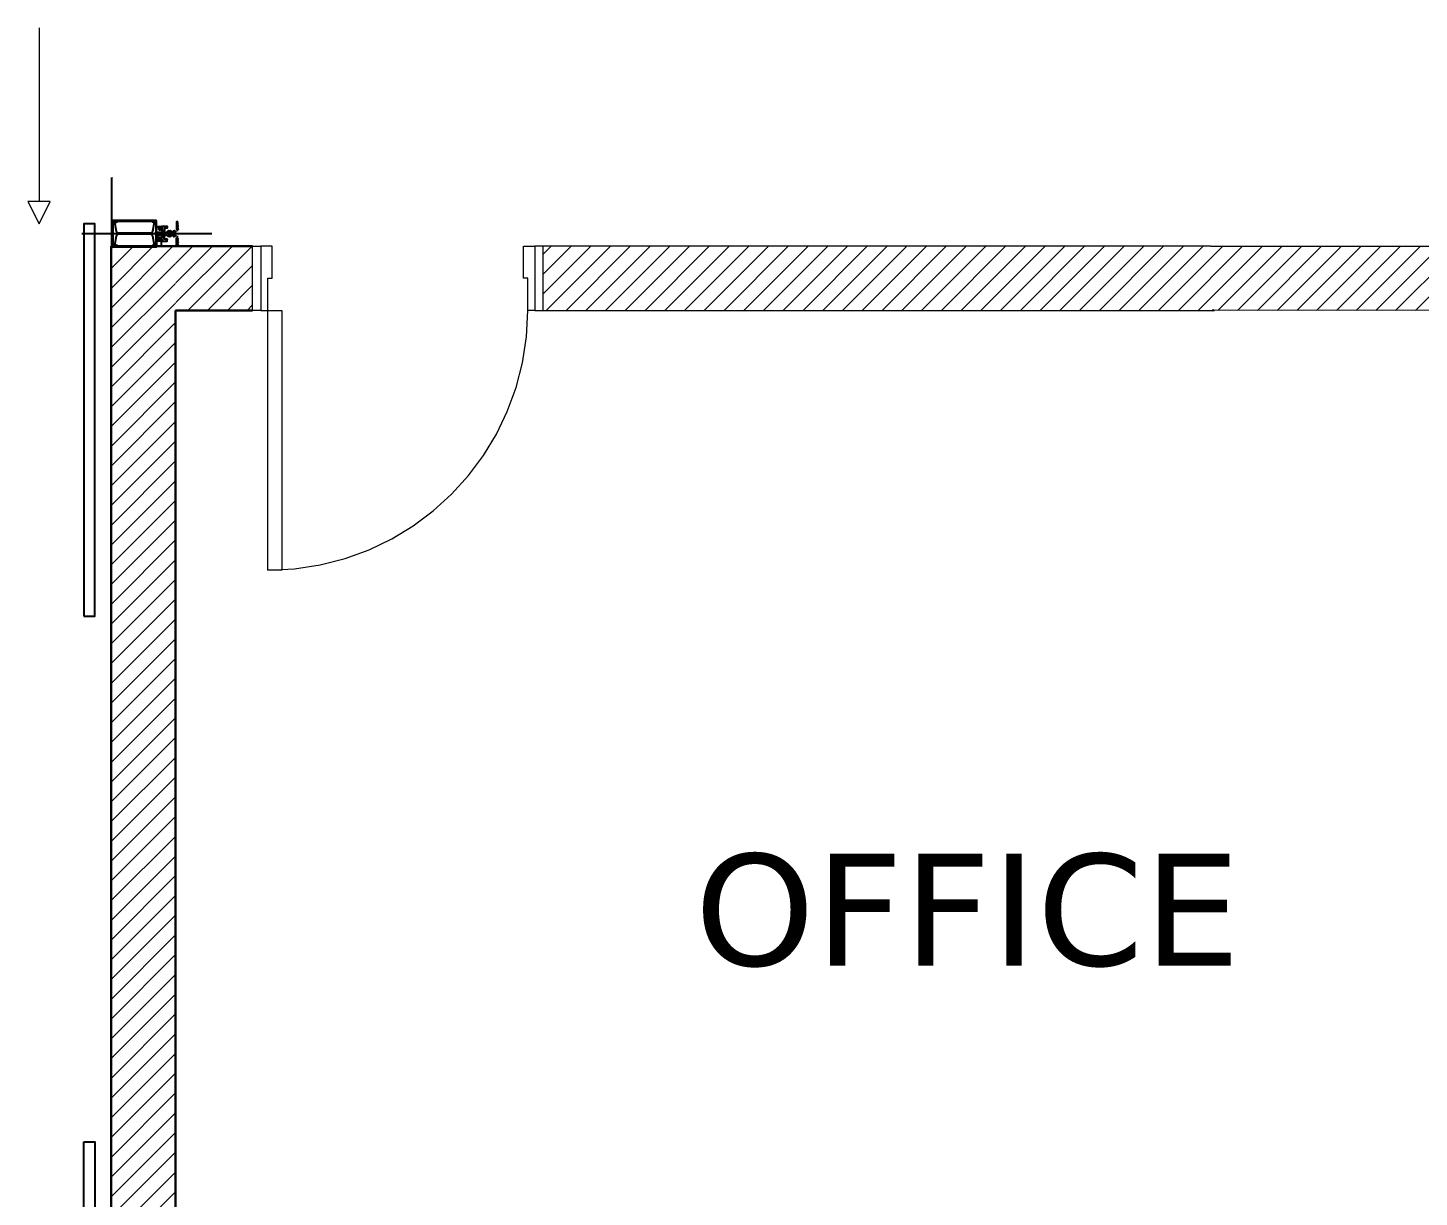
# Model space of a CAD drawing. Header units: metres. Extents: x -6536.4 to -6472.4, y -4878.1 to -4801.3.
# Drawn here: x -6517.149 to -6512.168, y -4838.617 to -4834.43 of the extents above; entities that cross this region are included whole.
import ezdxf

# ---------------------------------------------------------------- set-up
doc = ezdxf.new("R2010")
doc.units = ezdxf.units.M
doc.linetypes.add('ACAD_ISO02W100', pattern=[15, 12, -3])
doc.linetypes.add('CACHE2', pattern=[4.7625, 3.175, -1.5875])
doc.layers.get('DefPoints').update_dxf_attribs({"lineweight": 5, "true_color": 0x7a7a7a})
for name, color, linetype, lineweight in [('$0$A-Murs', 7, 'Continuous', 30), ('A-Murs', 7, 'Continuous', 30), ('A-MURS RIDEAUUX', 150, 'Continuous', 25), ('A-Porte', 34, 'Continuous', 9), ('COTE', 1, 'Continuous', 18)]:
    doc.layers.add(name, color=color, linetype=linetype, lineweight=lineweight)
doc.layers.add('TEXTES +8.50', color=7, linetype='Continuous')
doc.styles.add('Verdana', font='verdana.ttf')
pattern_1 = [(45, (-9.6793684, 18.2487164), (-0.00088388348, 0.00088388348), []), (135, (-9.6793684, 18.2487164), (-0.00265165043, 0.00088388348), [0.003125, -0.001875])]

# ---------------------------------------------------------------- blocks, each defined once
blk = doc.blocks.new('A$C6B611F1D')
at = {"layer": 'COTE', "color": 0, "linetype": 'ByBlock', "lineweight": -2}
for p, q in [((-2.2, 0.6), (-2.2, -1.2)), ((1.5, 0.8), (-2, 0.8)), ((1.6, -1.2), (1.6, 0.6)), ((-2, -1.4), (1.5, -1.4))]:
    blk.add_line(p, q, dxfattribs=at)
for centre, start, end in [((-2, 0.6), 90, 180), ((1.5, 0.6), 0, 90), ((-2, -1.2), 180, 270), ((1.5, -1.2), 270, 0)]:
    blk.add_arc(centre, 0.15, start, end, dxfattribs=at)
blk = doc.blocks.new('*U130')
at = {"color": 0, "linetype": 'ByBlock'}
blk.add_lwpolyline([(0.0445, 0), (-0.0445, 0), (-0.0445, -0.0025, 0.366443), (-0.0424, -0.0049), (-0.009, -0.0105, -0.366443), (-0.0024, -0.0183), (-0.0024, -0.1341, -0.366443), (-0.009, -0.1419), (-0.0424, -0.1475, 0.366443), (-0.0445, -0.1499), (-0.0445, -0.1524), (0.0445, -0.1524), (0.0445, -0.1499, 0.366443), (0.0424, -0.1475), (0.009, -0.1419, -0.366443), (0.0024, -0.1341), (0.0024, -0.0183, -0.366443), (0.009, -0.0105), (0.0424, -0.0049, 0.366443), (0.0445, -0.0025)], format="xyb", close=True, dxfattribs=at)
blk = doc.blocks.new('profil111')
at = {"linetype": 'ByBlock', "lineweight": -2}
h = blk.add_hatch(dxfattribs=at)
h.set_pattern_fill('ANSI38', color=0, scale=0.01, style=0)
h.set_pattern_definition(pattern_1)
h.paths.add_polyline_path([(-0.0303, -0.2358), (-0.0324, -0.2296), (-0.0203, -0.2296), (-0.0175, -0.2358)])
h.paths.add_polyline_path([(-0.0154, -0.2358), (-0.0175, -0.2358), (-0.0203, -0.2296), (-0.0154, -0.2296)])
h.paths.add_polyline_path([(-0.0303, -0.2358), (-0.0326, -0.2358), (-0.0326, -0.2296), (-0.0324, -0.2296)])
h = blk.add_hatch(dxfattribs=at)
h.set_pattern_fill('ANSI38', color=0, scale=0.01, style=0)
h.set_pattern_definition(pattern_1)
h.paths.add_polyline_path([(0.0303, -0.2358), (0.0324, -0.2296), (0.0203, -0.2296), (0.0175, -0.2358)])
h.paths.add_polyline_path([(0.0154, -0.2358), (0.0175, -0.2358), (0.0203, -0.2296), (0.0154, -0.2296)])
h.paths.add_polyline_path([(0.0303, -0.2358), (0.0326, -0.2358), (0.0326, -0.2296), (0.0324, -0.2296)])
at = {"color": 0, "linetype": 'CACHE2', "lineweight": -2}
blk.add_line((0, 0.1089), (0, -0.3559), dxfattribs=at)
at = {"color": 0, "linetype": 'ByBlock', "lineweight": -2}
for p, q in [((-0.0457, 0), (0.0457, 0)), ((-0.0467, -0.1577), (-0.0467, -0.001)), ((-0.0447, -0.004), (-0.0447, -0.1427)), ((-0.0447, -0.004), (-0.0447, -0.0105)), ((-0.0447, -0.0105), (-0.0375, -0.0105)), ((-0.0427, -0.018), (-0.0447, -0.018)), ((0.0437, -0.003), (-0.0436, -0.003)), ((-0.0427, -0.012), (-0.0427, -0.018)), ((-0.0375, -0.012), (-0.0427, -0.012)), ((-0.0375, -0.0105), (-0.0375, -0.012)), ((0.0374, -0.0105), (0.0446, -0.0105)), ((0.0374, -0.012), (0.0374, -0.0105)), ((0.0426, -0.012), (0.0374, -0.012)), ((0.0426, -0.018), (0.0426, -0.012)), ((0.0446, -0.018), (0.0426, -0.018)), ((0.0446, -0.1427), (0.0446, -0.004)), ((0.0446, -0.0105), (0.0446, -0.004)), ((0.0466, -0.001), (0.0466, -0.1575)), ((-0.0447, -0.1427), (-0.0427, -0.1427)), ((-0.0427, -0.1427), (-0.0427, -0.1487)), ((-0.0427, -0.1487), (-0.0375, -0.1487)), ((-0.0375, -0.1487), (-0.0375, -0.1502)), ((0.0374, -0.1502), (0.0374, -0.1487)), ((0.0374, -0.1487), (0.0426, -0.1487)), ((0.0426, -0.1487), (0.0426, -0.1427)), ((0.0426, -0.1427), (0.0446, -0.1427)), ((-0.0052, -0.1577), (-0.0467, -0.1577)), ((-0.0375, -0.1502), (-0.0447, -0.1502)), ((-0.0447, -0.1502), (-0.0447, -0.1552)), ((-0.0445, -0.1554), (0.0444, -0.1554)), ((-0.0265, -0.1774), (-0.0265, -0.1961)), ((-0.0263, -0.1772), (-0.0242, -0.1772)), ((-0.0263, -0.1963), (-0.0242, -0.1963)), ((-0.026, -0.1579), (-0.026, -0.1725)), ((-0.0258, -0.1727), (-0.0227, -0.1727)), ((-0.0245, -0.1579), (-0.0245, -0.1665)), ((-0.0245, -0.171), (-0.0245, -0.1684)), ((-0.0142, -0.1667), (-0.0243, -0.1667)), ((-0.0243, -0.1682), (-0.0157, -0.1682)), ((-0.0243, -0.1712), (-0.0227, -0.1712)), ((-0.024, -0.1774), (-0.024, -0.1792)), ((-0.024, -0.1961), (-0.024, -0.1943)), ((-0.0219, -0.1794), (-0.0238, -0.1794)), ((-0.0219, -0.1941), (-0.0238, -0.1941)), ((-0.0225, -0.1714), (-0.0225, -0.1725)), ((-0.0217, -0.1774), (-0.0217, -0.1792)), ((-0.0217, -0.1943), (-0.0217, -0.1963)), ((-0.0215, -0.1772), (-0.0112, -0.1772)), ((-0.0215, -0.1965), (-0.0202, -0.1965)), ((-0.02, -0.1869), (-0.02, -0.186)), ((-0.02, -0.1963), (-0.02, -0.1869)), ((-0.0198, -0.1857), (-0.011, -0.1857)), ((-0.0198, -0.1867), (-0.0112, -0.1867)), ((-0.0175, -0.1725), (-0.0175, -0.1714)), ((-0.0173, -0.1712), (-0.0157, -0.1712)), ((-0.0142, -0.1727), (-0.0173, -0.1727)), ((-0.0155, -0.171), (-0.0155, -0.1684)), ((-0.014, -0.1669), (-0.014, -0.1725)), ((-0.011, -0.1774), (-0.011, -0.1865)), ((0.0124, -0.1798), (-0.0095, -0.1798)), ((-0.005, -0.1579), (-0.005, -0.1935)), ((-0.0048, -0.1937), (-0.0028, -0.1937)), ((-0.0026, -0.1579), (-0.0026, -0.1585)), ((-0.0026, -0.1585), (-0.0023, -0.1585)), ((-0.0026, -0.1593), (-0.0026, -0.1601)), ((-0.0023, -0.1593), (-0.0026, -0.1593)), ((-0.0026, -0.1601), (-0.0023, -0.1601)), ((-0.0026, -0.1609), (-0.0026, -0.1617)), ((-0.0023, -0.1609), (-0.0026, -0.1609)), ((-0.0026, -0.1617), (-0.0023, -0.1617)), ((-0.0026, -0.1625), (-0.0026, -0.1633)), ((-0.0023, -0.1625), (-0.0026, -0.1625)), ((-0.0026, -0.1633), (-0.0023, -0.1633)), ((-0.0026, -0.1641), (-0.0026, -0.1649)), ((-0.0023, -0.1641), (-0.0026, -0.1641)), ((-0.0026, -0.1649), (-0.0023, -0.1649)), ((-0.0026, -0.1657), (-0.0026, -0.1665)), ((-0.0023, -0.1657), (-0.0026, -0.1657)), ((-0.0026, -0.1665), (-0.0023, -0.1665)), ((-0.0026, -0.1673), (-0.0026, -0.1681)), ((-0.0023, -0.1673), (-0.0026, -0.1673)), ((-0.0026, -0.1681), (-0.0023, -0.1681)), ((-0.0023, -0.1689), (-0.0026, -0.1689)), ((-0.0026, -0.1689), (-0.0026, -0.1697)), ((-0.0026, -0.1697), (-0.0023, -0.1697)), ((-0.0023, -0.1705), (-0.0026, -0.1705)), ((-0.0026, -0.1705), (-0.0026, -0.1713)), ((-0.0026, -0.1713), (-0.0023, -0.1713)), ((-0.0023, -0.1721), (-0.0026, -0.1721)), ((-0.0026, -0.1721), (-0.0026, -0.1729)), ((-0.0026, -0.1729), (-0.0023, -0.1729)), ((-0.0023, -0.1737), (-0.0026, -0.1737)), ((-0.0026, -0.1737), (-0.0026, -0.174)), ((-0.0026, -0.1761), (-0.0026, -0.1755)), ((-0.0026, -0.1761), (-0.0023, -0.1761)), ((-0.0026, -0.1777), (-0.0026, -0.1769)), ((-0.0026, -0.1769), (-0.0023, -0.1769)), ((-0.0023, -0.1777), (-0.0026, -0.1777)), ((-0.0026, -0.1793), (-0.0026, -0.1785)), ((-0.0026, -0.1785), (-0.0023, -0.1785)), ((-0.0026, -0.1793), (-0.0023, -0.1793)), ((-0.0026, -0.1809), (-0.0026, -0.1801)), ((-0.0026, -0.1801), (-0.0023, -0.1801)), ((-0.0023, -0.1809), (-0.0026, -0.1809)), ((-0.0026, -0.1825), (-0.0026, -0.1817)), ((-0.0026, -0.1817), (-0.0023, -0.1817)), ((-0.0026, -0.1825), (-0.0023, -0.1825)), ((-0.0026, -0.1841), (-0.0026, -0.1833)), ((-0.0026, -0.1833), (-0.0023, -0.1833)), ((-0.0023, -0.1841), (-0.0026, -0.1841)), ((-0.0026, -0.1857), (-0.0026, -0.1849)), ((-0.0026, -0.1849), (-0.0023, -0.1849)), ((-0.0026, -0.1857), (-0.0023, -0.1857)), ((-0.0026, -0.1873), (-0.0026, -0.1865)), ((-0.0026, -0.1865), (-0.0023, -0.1865)), ((-0.0023, -0.1873), (-0.0026, -0.1873)), ((-0.0026, -0.1889), (-0.0026, -0.1881)), ((-0.0026, -0.1881), (-0.0023, -0.1881)), ((-0.0026, -0.1889), (-0.0023, -0.1889)), ((-0.0026, -0.1905), (-0.0026, -0.1897)), ((-0.0026, -0.1897), (-0.0023, -0.1897)), ((-0.0023, -0.1905), (-0.0026, -0.1905)), ((-0.0026, -0.1921), (-0.0026, -0.1913)), ((-0.0026, -0.1913), (-0.0023, -0.1913)), ((-0.0026, -0.1921), (-0.0023, -0.1921)), ((-0.0026, -0.1935), (-0.0026, -0.1929)), ((-0.0026, -0.1929), (-0.0023, -0.1929)), ((0.0024, -0.1577), (-0.0024, -0.1577)), ((-0.0024, -0.1742), (0.0019, -0.1742)), ((-0.0024, -0.1753), (0.0024, -0.1753)), ((-0.0021, -0.1587), (-0.0021, -0.1591)), ((-0.0021, -0.1603), (-0.0021, -0.1607)), ((-0.0021, -0.1619), (-0.0021, -0.1623)), ((-0.0021, -0.1635), (-0.0021, -0.1639)), ((-0.0021, -0.1651), (-0.0021, -0.1655)), ((-0.0021, -0.1667), (-0.0021, -0.1671)), ((-0.0021, -0.1683), (-0.0021, -0.1687)), ((-0.0021, -0.1699), (-0.0021, -0.1703)), ((-0.0021, -0.1715), (-0.0021, -0.1719)), ((-0.0021, -0.1731), (-0.0021, -0.1735)), ((-0.0021, -0.1767), (-0.0021, -0.1763)), ((-0.0021, -0.1783), (-0.0021, -0.1779)), ((-0.0021, -0.1799), (-0.0021, -0.1795)), ((-0.0021, -0.1815), (-0.0021, -0.1811)), ((-0.0021, -0.1831), (-0.0021, -0.1827)), ((-0.0021, -0.1847), (-0.0021, -0.1843)), ((-0.0021, -0.1863), (-0.0021, -0.1859)), ((-0.0021, -0.1879), (-0.0021, -0.1875)), ((-0.0021, -0.1895), (-0.0021, -0.1891)), ((-0.0021, -0.1911), (-0.0021, -0.1907)), ((-0.0021, -0.1927), (-0.0021, -0.1923)), ((0.0021, -0.1595), (0.0021, -0.1591)), ((0.0021, -0.1611), (0.0021, -0.1607)), ((0.0021, -0.1627), (0.0021, -0.1623)), ((0.0021, -0.1643), (0.0021, -0.1639)), ((0.0021, -0.1659), (0.0021, -0.1655)), ((0.0021, -0.1675), (0.0021, -0.1671)), ((0.0021, -0.1691), (0.0021, -0.1687)), ((0.0021, -0.1707), (0.0021, -0.1703)), ((0.0021, -0.1723), (0.0021, -0.1719)), ((0.0021, -0.174), (0.0021, -0.1735)), ((0.0021, -0.1771), (0.0021, -0.1767)), ((0.0021, -0.1787), (0.0021, -0.1783)), ((0.0021, -0.1803), (0.0021, -0.1799)), ((0.0021, -0.1819), (0.0021, -0.1815)), ((0.0021, -0.1835), (0.0021, -0.1831)), ((0.0021, -0.1851), (0.0021, -0.1847)), ((0.0021, -0.1867), (0.0021, -0.1863)), ((0.0021, -0.1883), (0.0021, -0.1879)), ((0.0021, -0.1899), (0.0021, -0.1895)), ((0.0021, -0.1915), (0.0021, -0.1911)), ((0.0021, -0.1931), (0.0021, -0.1927)), ((0.0023, -0.1589), (0.0026, -0.1589)), ((0.0026, -0.1597), (0.0023, -0.1597)), ((0.0023, -0.1605), (0.0026, -0.1605)), ((0.0026, -0.1613), (0.0023, -0.1613)), ((0.0023, -0.1621), (0.0026, -0.1621)), ((0.0026, -0.1629), (0.0023, -0.1629)), ((0.0023, -0.1637), (0.0026, -0.1637)), ((0.0026, -0.1645), (0.0023, -0.1645)), ((0.0023, -0.1653), (0.0026, -0.1653)), ((0.0026, -0.1661), (0.0023, -0.1661)), ((0.0023, -0.1669), (0.0026, -0.1669)), ((0.0026, -0.1677), (0.0023, -0.1677)), ((0.0023, -0.1685), (0.0026, -0.1685)), ((0.0026, -0.1693), (0.0023, -0.1693)), ((0.0023, -0.1701), (0.0026, -0.1701)), ((0.0026, -0.1709), (0.0023, -0.1709)), ((0.0023, -0.1717), (0.0026, -0.1717)), ((0.0026, -0.1725), (0.0023, -0.1725)), ((0.0023, -0.1733), (0.0026, -0.1733)), ((0.0026, -0.1765), (0.0023, -0.1765)), ((0.0026, -0.1773), (0.0023, -0.1773)), ((0.0023, -0.1781), (0.0026, -0.1781)), ((0.0026, -0.1789), (0.0023, -0.1789)), ((0.0026, -0.1797), (0.0023, -0.1797)), ((0.0026, -0.1805), (0.0023, -0.1805)), ((0.0023, -0.1813), (0.0026, -0.1813)), ((0.0026, -0.1821), (0.0023, -0.1821)), ((0.0026, -0.1829), (0.0023, -0.1829)), ((0.0026, -0.1837), (0.0023, -0.1837)), ((0.0023, -0.1845), (0.0026, -0.1845)), ((0.0026, -0.1853), (0.0023, -0.1853)), ((0.0026, -0.1861), (0.0023, -0.1861)), ((0.0026, -0.1869), (0.0023, -0.1869)), ((0.0023, -0.1877), (0.0026, -0.1877)), ((0.0026, -0.1885), (0.0023, -0.1885)), ((0.0026, -0.1893), (0.0023, -0.1893)), ((0.0026, -0.1901), (0.0023, -0.1901)), ((0.0023, -0.1909), (0.0026, -0.1909)), ((0.0026, -0.1917), (0.0023, -0.1917)), ((0.0026, -0.1925), (0.0023, -0.1925)), ((0.0026, -0.1933), (0.0023, -0.1933)), ((0.0026, -0.1589), (0.0026, -0.1579)), ((0.0026, -0.1605), (0.0026, -0.1597)), ((0.0026, -0.1621), (0.0026, -0.1613)), ((0.0026, -0.1637), (0.0026, -0.1629)), ((0.0026, -0.1653), (0.0026, -0.1645)), ((0.0026, -0.1669), (0.0026, -0.1661)), ((0.0026, -0.1685), (0.0026, -0.1677)), ((0.0026, -0.1701), (0.0026, -0.1693)), ((0.0026, -0.1717), (0.0026, -0.1709)), ((0.0026, -0.1733), (0.0026, -0.1725)), ((0.0026, -0.1765), (0.0026, -0.1755)), ((0.0026, -0.1781), (0.0026, -0.1773)), ((0.0026, -0.1797), (0.0026, -0.1789)), ((0.0026, -0.1813), (0.0026, -0.1805)), ((0.0026, -0.1829), (0.0026, -0.1821)), ((0.0026, -0.1845), (0.0026, -0.1837)), ((0.0026, -0.1861), (0.0026, -0.1853)), ((0.0026, -0.1877), (0.0026, -0.1869)), ((0.0026, -0.1893), (0.0026, -0.1885)), ((0.0026, -0.1909), (0.0026, -0.1901)), ((0.0026, -0.1925), (0.0026, -0.1917)), ((0.0026, -0.1935), (0.0026, -0.1933)), ((0.0028, -0.1937), (0.0048, -0.1937)), ((0.005, -0.1935), (0.005, -0.1579)), ((0.005, -0.1579), (0.005, -0.1935)), ((0.0052, -0.1577), (0.0109, -0.1577)), ((0.0052, -0.1577), (0.0464, -0.1577)), ((0.011, -0.1774), (0.011, -0.1865)), ((0.0198, -0.1857), (0.011, -0.1857)), ((0.0149, -0.1664), (0.0111, -0.1578)), ((0.0215, -0.1772), (0.0112, -0.1772)), ((0.0198, -0.1867), (0.0112, -0.1867)), ((0.0138, -0.1669), (0.0138, -0.1727)), ((0.014, -0.1667), (0.0147, -0.1667)), ((0.014, -0.1669), (0.014, -0.1725)), ((0.0243, -0.1667), (0.0142, -0.1667)), ((0.0142, -0.1727), (0.0173, -0.1727)), ((0.0155, -0.171), (0.0155, -0.1684)), ((0.0243, -0.1682), (0.0157, -0.1682)), ((0.0173, -0.1712), (0.0157, -0.1712)), ((0.0175, -0.1725), (0.0175, -0.1714)), ((0.02, -0.1767), (0.02, -0.1755)), ((0.02, -0.1869), (0.02, -0.186)), ((0.02, -0.1963), (0.02, -0.1869)), ((0.0451, -0.1753), (0.0202, -0.1753)), ((0.0215, -0.1965), (0.0202, -0.1965)), ((0.0217, -0.1774), (0.0217, -0.1792)), ((0.0217, -0.1943), (0.0217, -0.1963)), ((0.0219, -0.1794), (0.0238, -0.1794)), ((0.0219, -0.1941), (0.0238, -0.1941)), ((0.0225, -0.1714), (0.0225, -0.1725)), ((0.0243, -0.1712), (0.0227, -0.1712)), ((0.0227, -0.1727), (0.0258, -0.1727)), ((0.024, -0.1774), (0.024, -0.1792)), ((0.024, -0.1961), (0.024, -0.1943)), ((0.0263, -0.1772), (0.0242, -0.1772)), ((0.0263, -0.1963), (0.0242, -0.1963)), ((0.0245, -0.1577), (0.0245, -0.1665)), ((0.0245, -0.171), (0.0245, -0.1684)), ((0.026, -0.1577), (0.026, -0.1725)), ((0.0265, -0.1774), (0.0265, -0.1961)), ((0.0446, -0.1502), (0.0374, -0.1502)), ((0.0446, -0.1552), (0.0446, -0.1502)), ((-0.0326, -0.2296), (-0.0326, -0.2359)), ((-0.0326, -0.2296), (-0.0154, -0.2296)), ((-0.0154, -0.2359), (-0.0154, -0.2296)), ((-0.0109, -0.2359), (-0.0109, -0.2294)), ((-0.0107, -0.2039), (-0.0107, -0.2062)), ((-0.0107, -0.2085), (-0.0107, -0.2062)), ((-0.0107, -0.2189), (-0.0107, -0.2213)), ((-0.0107, -0.2236), (-0.0107, -0.2213)), ((-0.0093, -0.203), (-0.0105, -0.2036)), ((-0.0093, -0.2093), (-0.0105, -0.2088)), ((-0.0093, -0.2181), (-0.0105, -0.2187)), ((-0.0093, -0.2244), (-0.0105, -0.2239)), ((-0.01, -0.2011), (-0.01, -0.1999)), ((-0.0083, -0.2014), (-0.0097, -0.2014)), ((-0.009, -0.2034), (-0.009, -0.2032)), ((-0.009, -0.209), (-0.009, -0.2091)), ((-0.009, -0.2185), (-0.009, -0.2183)), ((-0.009, -0.2241), (-0.009, -0.2242)), ((-0.0083, -0.2037), (-0.0087, -0.2037)), ((-0.0083, -0.2087), (-0.0087, -0.2087)), ((-0.0083, -0.2188), (-0.0087, -0.2188)), ((-0.0083, -0.2238), (-0.0087, -0.2238)), ((-0.008, -0.2034), (-0.008, -0.2017)), ((-0.008, -0.209), (-0.008, -0.2108)), ((-0.008, -0.2185), (-0.008, -0.2168)), ((-0.008, -0.2241), (-0.008, -0.2259)), ((-0.0078, -0.211), (-0.0065, -0.211)), ((-0.0078, -0.2261), (-0.0065, -0.2261)), ((-0.0077, -0.2165), (-0.0065, -0.2165)), ((-0.0055, -0.2049), (-0.0055, -0.2006)), ((-0.0055, -0.2075), (-0.0055, -0.21)), ((-0.0055, -0.22), (-0.0055, -0.2175)), ((-0.0055, -0.22), (-0.0055, -0.2175)), ((-0.0055, -0.2225), (-0.0055, -0.2251)), ((-0.0052, -0.2052), (0.0021, -0.2058)), ((-0.0052, -0.2072), (0.0021, -0.2066)), ((-0.0052, -0.2203), (0.0021, -0.2209)), ((-0.0052, -0.2222), (0.0021, -0.2217)), ((0.0052, -0.2052), (-0.0021, -0.2058)), ((0.0052, -0.2072), (-0.0021, -0.2066)), ((0.0052, -0.2203), (-0.0021, -0.2209)), ((0.0052, -0.2222), (-0.0021, -0.2217)), ((0.0055, -0.2049), (0.0055, -0.2006)), ((0.0055, -0.2049), (0.0055, -0.2006)), ((0.0055, -0.2075), (0.0055, -0.21)), ((0.0055, -0.2075), (0.0055, -0.21)), ((0.0055, -0.22), (0.0055, -0.2175)), ((0.0055, -0.22), (0.0055, -0.2175)), ((0.0055, -0.22), (0.0055, -0.2175)), ((0.0055, -0.22), (0.0055, -0.2175)), ((0.0055, -0.2225), (0.0055, -0.2251)), ((0.0055, -0.2225), (0.0055, -0.2251)), ((0.0078, -0.211), (0.0065, -0.211)), ((0.0078, -0.211), (0.0065, -0.211)), ((0.0077, -0.2165), (0.0065, -0.2165)), ((0.0077, -0.2165), (0.0065, -0.2165)), ((0.0077, -0.2261), (0.0065, -0.2261)), ((0.0078, -0.2261), (0.0065, -0.2261)), ((0.008, -0.2034), (0.008, -0.2017)), ((0.008, -0.2034), (0.008, -0.2017)), ((0.008, -0.209), (0.008, -0.2108)), ((0.008, -0.209), (0.008, -0.2108)), ((0.008, -0.2185), (0.008, -0.2168)), ((0.008, -0.2185), (0.008, -0.2168)), ((0.008, -0.2241), (0.008, -0.2258)), ((0.008, -0.2241), (0.008, -0.2259)), ((0.0083, -0.2014), (0.0097, -0.2014)), ((0.0083, -0.2014), (0.0097, -0.2014)), ((0.0083, -0.2037), (0.0087, -0.2037)), ((0.0083, -0.2037), (0.0087, -0.2037)), ((0.0083, -0.2087), (0.0087, -0.2087)), ((0.0083, -0.2087), (0.0087, -0.2087)), ((0.0083, -0.2188), (0.0087, -0.2188)), ((0.0083, -0.2188), (0.0087, -0.2188)), ((0.0083, -0.2238), (0.0087, -0.2238)), ((0.0083, -0.2238), (0.0087, -0.2238)), ((0.009, -0.2034), (0.009, -0.2032)), ((0.009, -0.2034), (0.009, -0.2032)), ((0.009, -0.209), (0.009, -0.2091)), ((0.009, -0.209), (0.009, -0.2091)), ((0.009, -0.2185), (0.009, -0.2183)), ((0.009, -0.2185), (0.009, -0.2183)), ((0.009, -0.2241), (0.009, -0.2242)), ((0.009, -0.2241), (0.009, -0.2242)), ((0.0093, -0.203), (0.0105, -0.2036)), ((0.0093, -0.203), (0.0105, -0.2036)), ((0.0093, -0.2093), (0.0105, -0.2088)), ((0.0093, -0.2093), (0.0105, -0.2088)), ((0.0093, -0.2181), (0.0105, -0.2187)), ((0.0093, -0.2181), (0.0105, -0.2187)), ((0.0093, -0.2244), (0.0105, -0.2239)), ((0.0093, -0.2244), (0.0105, -0.2239)), ((0.01, -0.2011), (0.01, -0.1999)), ((0.01, -0.2011), (0.01, -0.1999)), ((0.0107, -0.2039), (0.0107, -0.2062)), ((0.0107, -0.2039), (0.0107, -0.2062)), ((0.0107, -0.2085), (0.0107, -0.2062)), ((0.0107, -0.2085), (0.0107, -0.2062)), ((0.0107, -0.2189), (0.0107, -0.2213)), ((0.0107, -0.2189), (0.0107, -0.2213)), ((0.0107, -0.2236), (0.0107, -0.2213)), ((0.0107, -0.2236), (0.0107, -0.2213)), ((0.0109, -0.2359), (0.0109, -0.2294)), ((0.0326, -0.2296), (0.0154, -0.2296)), ((0.0154, -0.2359), (0.0154, -0.2296)), ((0.0326, -0.2296), (0.0326, -0.2359))]:
    blk.add_line(p, q, dxfattribs=at)
at = {"color": 0, "linetype": 'ByBlock', "lineweight": -2, "ltscale": 10}
blk.add_lwpolyline([(0.005, -0.1554), (-0.005, -0.1554), (-0.005, -0.1827), (0.005, -0.1827)], close=True, dxfattribs=at)
at = {"color": 0, "linetype": 'ByBlock', "lineweight": -2}
for centre, radius, start, end in [((-0.0457, -0.001), 0.001, 90, 180), ((0.0457, -0.001), 0.001, 0, 90), ((-0.0436, -0.004), 0.001, 90, 180), ((0.0437, -0.004), 0.001, 0, 90), ((-0.0263, -0.1774), 0.0002, 90, 180), ((-0.0263, -0.1961), 0.0002, 180, 270), ((-0.0258, -0.1725), 0.0002, 180, 270), ((-0.0243, -0.1579), 0.0002, 90, 180), ((-0.0243, -0.1665), 0.0002, 180, 270), ((-0.0243, -0.1684), 0.0002, 90, 180), ((-0.0243, -0.171), 0.0002, 180, 270), ((-0.0242, -0.1774), 0.0002, 0, 90), ((-0.0242, -0.1961), 0.0002, 270, 0), ((-0.0238, -0.1792), 0.0002, 180, 270), ((-0.0238, -0.1943), 0.0002, 90, 180), ((-0.0227, -0.1714), 0.0002, 0, 90), ((-0.0227, -0.1725), 0.0002, 270, 0), ((-0.0219, -0.1792), 0.0002, 270, 0), ((-0.0219, -0.1943), 0.0002, 0, 90), ((-0.0215, -0.1774), 0.0002, 90, 180), ((-0.0215, -0.1963), 0.0002, 180, 270), ((-0.0202, -0.1963), 0.0002, 270, 0), ((-0.0198, -0.186), 0.0002, 90, 180), ((-0.0198, -0.1869), 0.0002, 90, 180), ((-0.0173, -0.1714), 0.0002, 90, 180), ((-0.0173, -0.1725), 0.0002, 180, 270), ((-0.0157, -0.1684), 0.0002, 0, 90), ((-0.0157, -0.171), 0.0002, 270, 0), ((-0.0142, -0.1669), 0.0002, 0, 90), ((-0.0142, -0.1725), 0.0002, 270, 0), ((-0.0112, -0.1774), 0.0002, 0, 90), ((-0.0112, -0.1865), 0.0002, 270, 0), ((-0.009, -0.1999), 0.001, 131.0402, 180), ((-0.0021, -0.2077), 0.0114, 87.0753, 131.2166), ((-0.0059, -0.1996), 0.0008, 140.3872, 276.843), ((-0.0021, -0.2025), 0.0056, 82.9815, 142.3345), ((-0.0052, -0.1579), 0.0002, 0, 90), ((-0.0048, -0.1935), 0.0002, 180, 270), ((-0.0028, -0.1935), 0.0002, 270, 0), ((-0.0024, -0.1579), 0.0002, 90, 180), ((-0.0024, -0.174), 0.0002, 180, 270), ((-0.0024, -0.1755), 0.0002, 90, 180), ((-0.0023, -0.1587), 0.0002, 0, 90), ((-0.0023, -0.1591), 0.0002, 270, 0), ((-0.0023, -0.1603), 0.0002, 0, 90), ((-0.0023, -0.1607), 0.0002, 270, 0), ((-0.0023, -0.1619), 0.0002, 0, 90), ((-0.0023, -0.1623), 0.0002, 270, 0), ((-0.0023, -0.1635), 0.0002, 0, 90), ((-0.0023, -0.1639), 0.0002, 270, 0), ((-0.0023, -0.1651), 0.0002, 0, 90), ((-0.0023, -0.1655), 0.0002, 270, 0), ((-0.0023, -0.1667), 0.0002, 0, 90), ((-0.0023, -0.1671), 0.0002, 270, 0), ((-0.0023, -0.1683), 0.0002, 0, 90), ((-0.0023, -0.1687), 0.0002, 270, 0), ((-0.0023, -0.1699), 0.0002, 0, 90), ((-0.0023, -0.1703), 0.0002, 270, 0), ((-0.0023, -0.1715), 0.0002, 0, 90), ((-0.0023, -0.1719), 0.0002, 270, 0), ((-0.0023, -0.1731), 0.0002, 0, 90), ((-0.0023, -0.1735), 0.0002, 270, 0), ((-0.0023, -0.1763), 0.0002, 0, 90), ((-0.0023, -0.1767), 0.0002, 270, 0), ((-0.0023, -0.1779), 0.0002, 0, 90), ((-0.0023, -0.1783), 0.0002, 270, 0), ((-0.0023, -0.1795), 0.0002, 0, 90), ((-0.0023, -0.1799), 0.0002, 270, 0), ((-0.0023, -0.1811), 0.0002, 0, 90), ((-0.0023, -0.1815), 0.0002, 270, 0), ((-0.0023, -0.1827), 0.0002, 0, 90), ((-0.0023, -0.1831), 0.0002, 270, 0), ((-0.0023, -0.1843), 0.0002, 0, 90), ((-0.0023, -0.1847), 0.0002, 270, 0), ((-0.0023, -0.1859), 0.0002, 0, 90), ((-0.0023, -0.1863), 0.0002, 270, 0), ((-0.0023, -0.1875), 0.0002, 0, 90), ((-0.0023, -0.1879), 0.0002, 270, 0), ((-0.0023, -0.1891), 0.0002, 0, 90), ((-0.0023, -0.1895), 0.0002, 270, 0), ((-0.0023, -0.1907), 0.0002, 0, 90), ((-0.0023, -0.1911), 0.0002, 270, 0), ((-0.0023, -0.1923), 0.0002, 0, 90), ((-0.0023, -0.1927), 0.0002, 270, 0), ((-0.0015, -0.1966), 0.0003, 291.1235, 94.7745), ((0.0015, -0.1966), 0.0003, 85.2255, 248.8765), ((0.0021, -0.2025), 0.0056, 37.6655, 97.0185), ((0.0021, -0.2077), 0.0114, 48.7834, 92.9247), ((0.0019, -0.174), 0.0002, 270, 0), ((0.0023, -0.1591), 0.0002, 90, 180), ((0.0023, -0.1595), 0.0002, 180, 270), ((0.0023, -0.1607), 0.0002, 90, 180), ((0.0023, -0.1611), 0.0002, 180, 270), ((0.0023, -0.1623), 0.0002, 90, 180), ((0.0023, -0.1627), 0.0002, 180, 270), ((0.0023, -0.1639), 0.0002, 90, 180), ((0.0023, -0.1643), 0.0002, 180, 270), ((0.0023, -0.1655), 0.0002, 90, 180), ((0.0023, -0.1659), 0.0002, 180, 270), ((0.0023, -0.1671), 0.0002, 90, 180), ((0.0023, -0.1675), 0.0002, 180, 270), ((0.0023, -0.1687), 0.0002, 90, 180), ((0.0023, -0.1691), 0.0002, 180, 270), ((0.0023, -0.1703), 0.0002, 90, 180), ((0.0023, -0.1707), 0.0002, 180, 270), ((0.0023, -0.1719), 0.0002, 90, 180), ((0.0023, -0.1723), 0.0002, 180, 270), ((0.0023, -0.1735), 0.0002, 90, 180), ((0.0023, -0.1767), 0.0002, 90, 180), ((0.0023, -0.1771), 0.0002, 180, 270), ((0.0023, -0.1783), 0.0002, 90, 180), ((0.0023, -0.1787), 0.0002, 180, 270), ((0.0023, -0.1799), 0.0002, 90, 180), ((0.0023, -0.1803), 0.0002, 180, 270), ((0.0023, -0.1815), 0.0002, 90, 180), ((0.0023, -0.1819), 0.0002, 180, 270), ((0.0023, -0.1831), 0.0002, 90, 180), ((0.0023, -0.1835), 0.0002, 180, 270), ((0.0023, -0.1847), 0.0002, 90, 180), ((0.0023, -0.1851), 0.0002, 180, 270), ((0.0023, -0.1863), 0.0002, 90, 180), ((0.0023, -0.1867), 0.0002, 180, 270), ((0.0023, -0.1879), 0.0002, 90, 180), ((0.0023, -0.1883), 0.0002, 180, 270), ((0.0023, -0.1895), 0.0002, 90, 180), ((0.0023, -0.1899), 0.0002, 180, 270), ((0.0023, -0.1911), 0.0002, 90, 180), ((0.0023, -0.1915), 0.0002, 180, 270), ((0.0023, -0.1927), 0.0002, 90, 180), ((0.0023, -0.1931), 0.0002, 180, 270), ((0.0024, -0.1579), 0.0002, 0, 90), ((0.0024, -0.1755), 0.0002, 0, 90), ((0.0028, -0.1935), 0.0002, 180, 270), ((0.0048, -0.1935), 0.0002, 270, 0), ((0.0052, -0.1579), 0.0002, 90, 180), ((0.0052, -0.1579), 0.0002, 90, 180), ((0.0059, -0.1996), 0.0008, 263.157, 39.6128), ((0.0059, -0.1996), 0.0008, 263.157, 39.6128), ((0.009, -0.1999), 0.001, 0, 48.9598), ((0.009, -0.1999), 0.001, 0, 48.9598), ((0.0109, -0.1579), 0.0002, 23.9625, 90), ((0.0112, -0.1774), 0.0002, 90, 180), ((0.0112, -0.1865), 0.0002, 180, 270), ((0.014, -0.1669), 0.0002, 90, 180), ((0.0142, -0.1669), 0.0002, 90, 180), ((0.0142, -0.1725), 0.0002, 180, 270), ((0.0147, -0.1665), 0.0002, 270, 23.9625), ((0.0157, -0.1684), 0.0002, 90, 180), ((0.0157, -0.171), 0.0002, 180, 270), ((0.0173, -0.1714), 0.0002, 0, 90), ((0.0173, -0.1725), 0.0002, 270, 0), ((0.0198, -0.186), 0.0002, 0, 90), ((0.0198, -0.1869), 0.0002, 0, 90), ((0.0202, -0.1755), 0.0002, 90, 180), ((0.0202, -0.1963), 0.0002, 180, 270), ((0.0215, -0.1774), 0.0002, 0, 90), ((0.0215, -0.1963), 0.0002, 270, 0), ((0.0219, -0.1792), 0.0002, 180, 270), ((0.0219, -0.1943), 0.0002, 90, 180), ((0.0227, -0.1714), 0.0002, 90, 180), ((0.0227, -0.1725), 0.0002, 180, 270), ((0.0238, -0.1792), 0.0002, 270, 0), ((0.0238, -0.1943), 0.0002, 0, 90), ((0.0242, -0.1774), 0.0002, 90, 180), ((0.0242, -0.1961), 0.0002, 180, 270), ((0.0243, -0.1665), 0.0002, 270, 0), ((0.0243, -0.1684), 0.0002, 0, 90), ((0.0243, -0.171), 0.0002, 270, 0), ((0.0258, -0.1725), 0.0002, 270, 0), ((0.0263, -0.1774), 0.0002, 0, 90), ((0.0263, -0.1961), 0.0002, 270, 0), ((0.0444, -0.1552), 0.0002, 270, 0), ((0.0451, -0.1755), 0.0002, 0, 90), ((0.0464, -0.1575), 0.0002, 270, 0), ((-0.0104, -0.2039), 0.0003, 118.0538, 180), ((-0.0104, -0.2085), 0.0003, 180, 241.9462), ((-0.0104, -0.2189), 0.0003, 118.0538, 180), ((-0.0104, -0.2236), 0.0003, 180, 241.9462), ((-0.0097, -0.2011), 0.0003, 180, 270), ((-0.0092, -0.2032), 0.0002, 0, 118.0538), ((-0.0092, -0.2091), 0.0002, 241.9462, 0), ((-0.0092, -0.2183), 0.0002, 0, 118.0538), ((-0.0092, -0.2242), 0.0002, 241.9462, 0), ((-0.0087, -0.2034), 0.0003, 180, 270), ((-0.0087, -0.209), 0.0003, 90, 180), ((-0.0087, -0.2185), 0.0003, 180, 270), ((-0.0087, -0.2241), 0.0003, 90, 180), ((-0.0083, -0.2017), 0.0003, 0, 90), ((-0.0083, -0.2034), 0.0003, 270, 0), ((-0.0083, -0.209), 0.0003, 0, 90), ((-0.0083, -0.2185), 0.0003, 270, 0), ((-0.0083, -0.2241), 0.0003, 0, 90), ((-0.0078, -0.2108), 0.0002, 180, 270), ((-0.0077, -0.2168), 0.0003, 90, 180), ((-0.0078, -0.2259), 0.0002, 180, 270), ((-0.0065, -0.21), 0.001, 270, 0), ((-0.0065, -0.2175), 0.001, 0, 90), ((-0.0065, -0.2251), 0.001, 270, 0), ((-0.0058, -0.2006), 0.0003, 0, 96.843), ((-0.0052, -0.2049), 0.0003, 180, 265.4588), ((-0.0052, -0.2075), 0.0003, 94.5412, 180), ((-0.0052, -0.22), 0.0003, 180, 265.4588), ((-0.0052, -0.2225), 0.0003, 94.5412, 180), ((-0.0021, -0.2062), 0.0004, 97.4777, 262.5223), ((-0.0021, -0.2213), 0.0004, 97.4777, 262.5223), ((0.0021, -0.2062), 0.0004, 277.4777, 82.5223), ((0.0021, -0.2213), 0.0004, 277.4777, 82.5223), ((0.0052, -0.2049), 0.0003, 274.5412, 0), ((0.0052, -0.2049), 0.0003, 274.5412, 0), ((0.0052, -0.2075), 0.0003, 0, 85.4588), ((0.0052, -0.2075), 0.0003, 0, 85.4588), ((0.0052, -0.22), 0.0003, 274.5412, 0), ((0.0052, -0.22), 0.0003, 274.5412, 0), ((0.0052, -0.2225), 0.0003, 0, 85.4588), ((0.0052, -0.2225), 0.0003, 0, 85.4588), ((0.0058, -0.2006), 0.0003, 83.157, 180), ((0.0058, -0.2006), 0.0003, 83.157, 180), ((0.0065, -0.21), 0.001, 180, 270), ((0.0065, -0.21), 0.001, 180, 270), ((0.0065, -0.2175), 0.001, 90, 180), ((0.0065, -0.2175), 0.001, 90, 180), ((0.0065, -0.2251), 0.001, 180, 270), ((0.0065, -0.2251), 0.001, 180, 270), ((0.0077, -0.2168), 0.0003, 0, 90), ((0.0077, -0.2168), 0.0003, 0, 90), ((0.0077, -0.2258), 0.0003, 270, 0), ((0.0078, -0.2108), 0.0002, 270, 0), ((0.0078, -0.2108), 0.0002, 270, 0), ((0.0078, -0.2259), 0.0002, 270, 0), ((0.0083, -0.2017), 0.0003, 90, 180), ((0.0083, -0.2017), 0.0003, 90, 180), ((0.0083, -0.2034), 0.0003, 180, 270), ((0.0083, -0.2034), 0.0003, 180, 270), ((0.0083, -0.209), 0.0003, 90, 180), ((0.0083, -0.209), 0.0003, 90, 180), ((0.0083, -0.2185), 0.0003, 180, 270), ((0.0083, -0.2185), 0.0003, 180, 270), ((0.0083, -0.2241), 0.0003, 90, 180), ((0.0083, -0.2241), 0.0003, 90, 180), ((0.0087, -0.2034), 0.0003, 270, 0), ((0.0087, -0.2034), 0.0003, 270, 0), ((0.0087, -0.209), 0.0003, 0, 90), ((0.0087, -0.209), 0.0003, 0, 90), ((0.0087, -0.2185), 0.0003, 270, 0), ((0.0087, -0.2185), 0.0003, 270, 0), ((0.0087, -0.2241), 0.0003, 0, 90), ((0.0087, -0.2241), 0.0003, 0, 90), ((0.0092, -0.2032), 0.0002, 61.9462, 180), ((0.0092, -0.2032), 0.0002, 61.9462, 180), ((0.0092, -0.2091), 0.0002, 180, 298.0538), ((0.0092, -0.2091), 0.0002, 180, 298.0538), ((0.0092, -0.2183), 0.0002, 61.9462, 180), ((0.0092, -0.2183), 0.0002, 61.9462, 180), ((0.0092, -0.2242), 0.0002, 180, 298.0538), ((0.0092, -0.2242), 0.0002, 180, 298.0538), ((0.0097, -0.2011), 0.0003, 270, 0), ((0.0097, -0.2011), 0.0003, 270, 0), ((0.0104, -0.2039), 0.0003, 0, 61.9462), ((0.0104, -0.2039), 0.0003, 0, 61.9462), ((0.0104, -0.2085), 0.0003, 298.0538, 0), ((0.0104, -0.2085), 0.0003, 298.0538, 0), ((0.0104, -0.2189), 0.0003, 0, 61.9462), ((0.0104, -0.2189), 0.0003, 0, 61.9462), ((0.0104, -0.2236), 0.0003, 298.0538, 0), ((0.0104, -0.2236), 0.0003, 298.0538, 0)]:
    blk.add_arc(centre, radius, start, end, dxfattribs=at)
blk.add_blockref('*U130', (0, -0.003), dxfattribs=at)
at = {"color": 0, "linetype": 'ByBlock', "lineweight": -2, "yscale": 0.002, "zscale": 0.002}
for p, xscale in [((-0.0396, -0.2309), -0.002), ((0.0396, -0.2309), 0.002)]:
    blk.add_blockref('A$C6B611F1D', p, dxfattribs=dict(at, xscale=xscale))
blk = doc.blocks.new('Porte_Dormant_Bois_35mm')
at = {"color": 0, "linetype": 'ByBlock', "lineweight": -2}
for points in [[(0.03, 0.05), (0, 0.05), (0, -0.05), (0.03, -0.05)], [(0.03, 0.05), (0.055, 0.05), (0.055, 0), (0.07, 0), (0.07, -0.05), (0.055, -0.05), (0.03, -0.05)]]:
    blk.add_lwpolyline(points, close=True, dxfattribs=at)
at = {"layer": 'DefPoints', "color": 0, "linetype": 'ByBlock', "lineweight": -2}
for p in [(0, 0.05), (0.025, -0.05)]:
    blk.add_point(p, dxfattribs=at)

msp = doc.modelspace()

# ---------------------------------------------------------------- hatches: boundary and pattern name
at = {"layer": '$0$A-Murs', "linetype": 'Continuous', "lineweight": 18}
h = msp.add_hatch(dxfattribs=at)
h.set_pattern_fill('_U', color=252, scale=0.05, angle=-315, style=0, pattern_type=0)
h.set_pattern_definition([(45, (0, 15.179857), (-0.03535533906, 0.03535533906), [])])
h.paths.add_polyline_path([(-6515.3041, -4835.212), (-6515.3041, -4835.442), (-6511.544, -4835.442), (-6511.5495, -4835.212)])
at = {"layer": 'A-Murs', "linetype": 'Continuous', "lineweight": 18}
h = msp.add_hatch(dxfattribs=at)
h.set_pattern_fill('_U', color=252, scale=0.05, angle=45, pattern_type=0)
h.set_pattern_definition([(45, (105.86306, 708.588226), (-0.03535533906, 0.03535533906), [])])
h.paths.add_polyline_path([(-6516.8505, -4839.7416), (-6516.6205, -4839.5116), (-6516.6182, -4835.2124), (-6516.8505, -4835.212)])
h.paths.add_polyline_path([(-6516.6205, -4835.442), (-6516.3441, -4835.442), (-6516.3441, -4835.212), (-6516.6205, -4835.212)])

# ---------------------------------------------------------------- linework, layer by layer
at = {"layer": '$0$A-Murs', "color": 252, "linetype": 'Continuous', "lineweight": 18}
for p, q in [((-6512.9133, -4835.212, 17230.2114), (-6515.3041, -4835.212, 17230.2114)), ((-6515.3041, -4835.442, 17230.2114), (-6512.9078, -4835.442, 17230.2114))]:
    msp.add_line(p, q, dxfattribs=at)
at = {"layer": '$0$A-Murs', "color": 252, "linetype": 'Continuous', "lineweight": 18, "elevation": 17230.2114}
msp.add_lwpolyline([(-6512.9133, -4835.212), (-6511.5467, -4835.212), (-6511.5467, -4835.6978), (-6511.7765, -4835.6978), (-6511.7772, -4835.4418), (-6512.9078, -4835.442)], dxfattribs=at)
at = {"layer": 'A-Murs', "color": 7, "linetype": 'Continuous', "lineweight": 30}
for p, q in [((-6516.3441, -4835.212, 17230.2114), (-6516.8505, -4835.212, 17230.2114)), ((-6516.8505, -4835.212, 17230.2114), (-6516.8505, -4839.7416, 17230.2114)), ((-6516.6205, -4835.442, 17230.2114), (-6516.3441, -4835.442, 17230.2114)), ((-6516.6205, -4839.5116, 17230.2114), (-6516.6205, -4835.442, 17230.2114)), ((-6512.9078, -4835.442, 17230.2114), (-6512.9023, -4835.4418, 17230.2114))]:
    msp.add_line(p, q, dxfattribs=at)
at = {"layer": 'A-MURS RIDEAUUX', "color": 150, "linetype": 'Continuous', "lineweight": 18}
msp.add_line((-6517.1086, -4834.4304, 17230.2114), (-6517.1086, -4835.0524, 17230.2114), dxfattribs=at)
at = {"layer": 'A-MURS RIDEAUUX'}
msp.add_line((-6516.8479, -4834.9657, 34458.2376), (-6516.8479, -4834.9679, 34458.2376), dxfattribs=at)
at = {"layer": 'A-MURS RIDEAUUX', "elevation": 34460.4227}
msp.add_lwpolyline([(-6516.8479, -4835.2119), (-6516.8479, -4834.9657)], dxfattribs=at)
at = {"layer": 'A-MURS RIDEAUUX', "color": 150, "linetype": 'Continuous', "lineweight": 25, "elevation": 17230.2114}
for points in [[(-6516.9486, -4836.5365), (-6516.9086, -4836.5365), (-6516.9086, -4835.1324), (-6516.9486, -4835.1324)], [(-6516.9486, -4838.4187), (-6516.9086, -4838.4187), (-6516.9086, -4839.8228), (-6516.9486, -4839.8228)]]:
    msp.add_lwpolyline(points, close=True, dxfattribs=at)
at = {"layer": 'A-MURS RIDEAUUX', "color": 150, "linetype": 'Continuous', "lineweight": 18}
msp.add_3dface([(-6517.0686, -4835.0524, 17230.2114), (-6517.1486, -4835.0524, 17230.2114), (-6517.1086, -4835.1324, 17230.2114)], dxfattribs=at)
at = {"layer": 'A-Porte', "color": 34, "linetype": 'Continuous', "lineweight": 9, "elevation": 17230.2114}
msp.add_lwpolyline([(-6516.2891, -4835.442), (-6516.2391, -4835.442), (-6516.2391, -4836.372), (-6516.2891, -4836.372)], close=True, dxfattribs=at)
at = {"layer": 'A-Porte', "color": 34, "linetype": 'ACAD_ISO02W100', "lineweight": 9}
msp.add_arc((-6516.2891, -4835.442, 17230.2114), 0.93, 270, 360, dxfattribs=at)

# ---------------------------------------------------------------- block references
at = {"layer": 'A-MURS RIDEAUUX', "xscale": -1, "rotation": 89.9999999929255}
msp.add_blockref('profil111', (-6516.8458, -4835.1673, 17230.2114), dxfattribs=at)
at = {"layer": 'A-Porte', "color": 40, "linetype": 'Continuous', "lineweight": 9, "xscale": -1, "yscale": 2.299999999999968, "rotation": 180}
msp.add_blockref('Porte_Dormant_Bois_35mm', (-6516.3441, -4835.327, 17230.2114), dxfattribs=at)
at = {"layer": 'A-Porte', "color": 40, "linetype": 'Continuous', "lineweight": 9, "extrusion": (0, 0, -1), "xscale": -1, "yscale": 2.299999999999968, "zscale": -1, "rotation": 180}
msp.add_blockref('Porte_Dormant_Bois_35mm', (6515.3041, -4835.327, -17230.2114), dxfattribs=at)

# ---------------------------------------------------------------- texts
at = {"layer": 'TEXTES +8.50', "style": 'Verdana'}
msp.add_text('OFFICE', height=0.4, dxfattribs=at).set_placement((-6514.7623, -4837.7875, 17230.2114))

doc.saveas('drawing.dxf')
